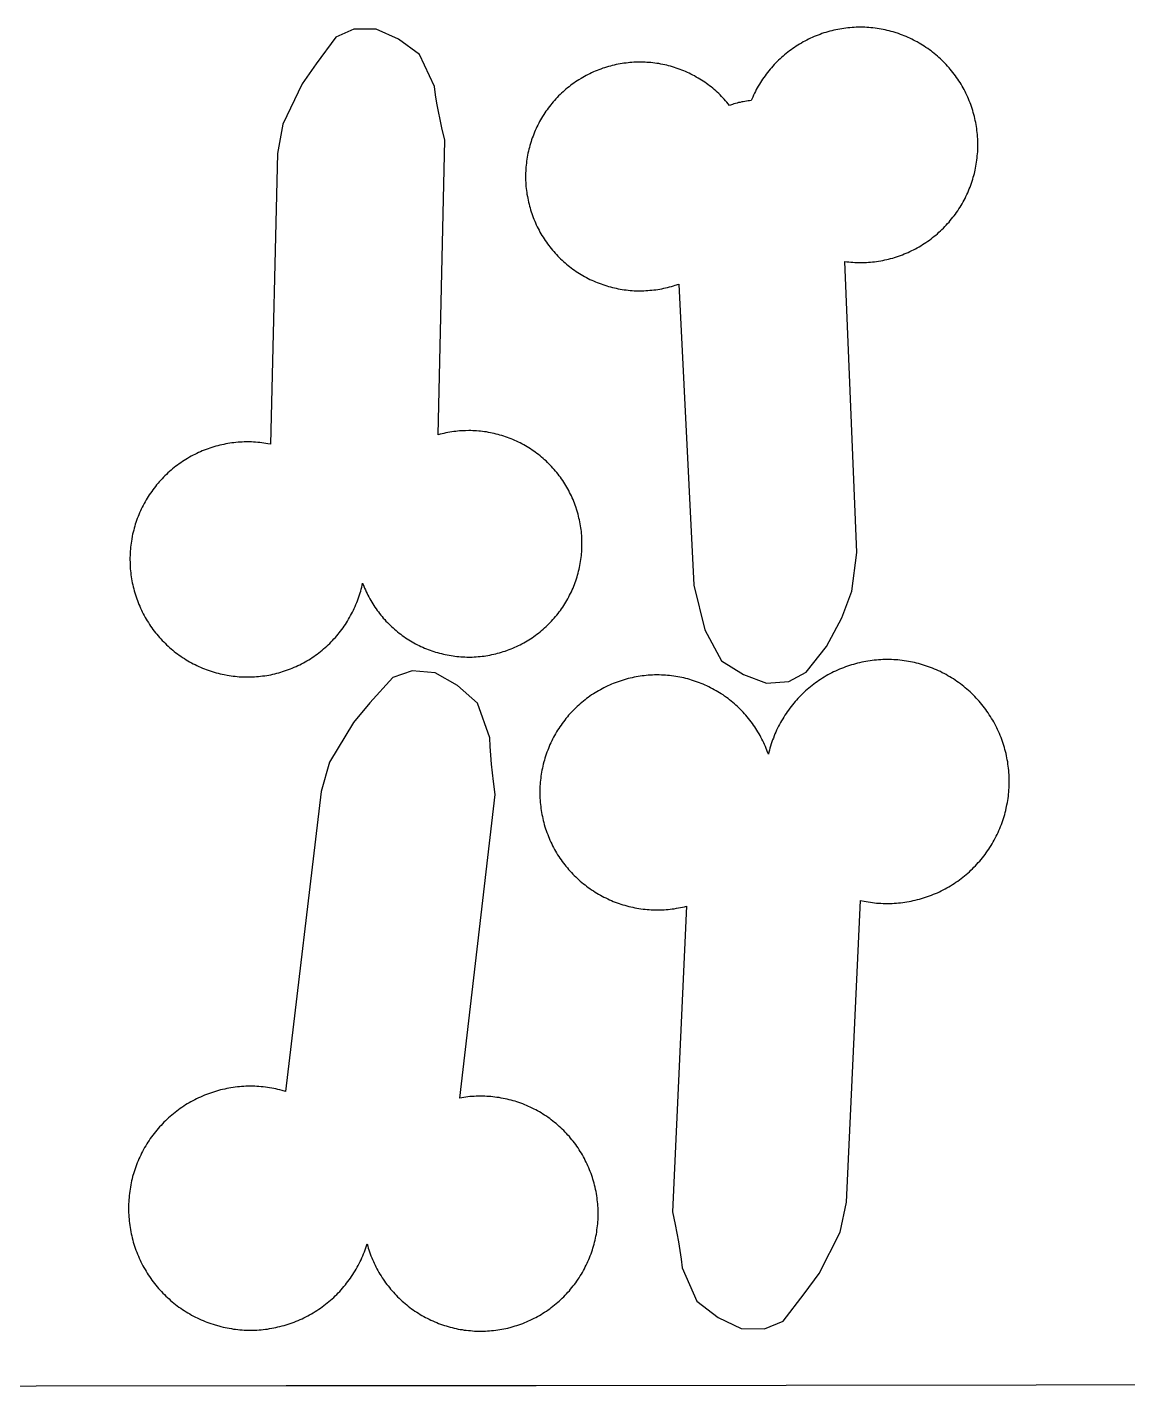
# Model space of a CAD drawing. Extents: x -246 to 246, y -104 to 199.
# Drawn here: x 42.08 to 54.1, y 108.34 to 123.23 of the extents above; entities that cross this region are included whole.
import ezdxf

# ---------------------------------------------------------------- set-up
doc = ezdxf.new("R2010")
doc.units = 0
doc.layers.add('Add_Red', color=1, linetype='Continuous')
doc.layers.add('Outline_Red', color=1, linetype='Continuous')

msp = doc.modelspace()

# ---------------------------------------------------------------- linework, layer by layer
at = {"layer": 'Add_Red'}
for points in [[(44.515, 116.128), (44.538, 116.129), (44.56, 116.13), (44.582, 116.132), (44.605, 116.134), (44.627, 116.136), (44.649, 116.139), (44.672, 116.142), (44.694, 116.145), (44.716, 116.149), (44.738, 116.153), (44.76, 116.158), (44.782, 116.163), (44.803, 116.168), (44.825, 116.174), (44.847, 116.18), (44.868, 116.187), (44.889, 116.194), (44.911, 116.201), (44.932, 116.208), (44.953, 116.216), (44.973, 116.225), (44.994, 116.234), (45.014, 116.243), (45.035, 116.252), (45.055, 116.262), (45.075, 116.272), (45.095, 116.283), (45.114, 116.293), (45.134, 116.305), (45.153, 116.316), (45.172, 116.328), (45.191, 116.34), (45.209, 116.353), (45.228, 116.365), (45.246, 116.379), (45.264, 116.392), (45.282, 116.406), (45.299, 116.42), (45.316, 116.434), (45.333, 116.449), (45.35, 116.464), (45.366, 116.479), (45.382, 116.495), (45.398, 116.511), (45.414, 116.527), (45.429, 116.543), (45.444, 116.56), (45.459, 116.577), (45.473, 116.594), (45.487, 116.611), (45.501, 116.629), (45.515, 116.647), (45.528, 116.665), (45.541, 116.683), (45.553, 116.702), (45.566, 116.72), (45.578, 116.739), (45.589, 116.759), (45.6, 116.778), (45.611, 116.798), (45.622, 116.817), (45.632, 116.837), (45.642, 116.858), (45.651, 116.878), (45.661, 116.898), (45.669, 116.919), (45.678, 116.94), (45.686, 116.961), (45.694, 116.982), (45.701, 117.003), (45.708, 117.024), (45.714, 117.046), (45.721, 117.067), (45.726, 117.089), (45.732, 117.11), (45.737, 117.132), (45.742, 117.154), (45.755, 117.119), (45.763, 117.1), (45.772, 117.08), (45.781, 117.06), (45.79, 117.041), (45.8, 117.021), (45.81, 117.002), (45.82, 116.983), (45.831, 116.964), (45.842, 116.946), (45.853, 116.927), (45.865, 116.909), (45.877, 116.891), (45.889, 116.873), (45.901, 116.856), (45.914, 116.838), (45.927, 116.821), (45.941, 116.804), (45.954, 116.788), (45.968, 116.771), (45.983, 116.755), (45.997, 116.739), (46.012, 116.724), (46.027, 116.708), (46.043, 116.693), (46.058, 116.678), (46.074, 116.664), (46.091, 116.649), (46.107, 116.635), (46.124, 116.621), (46.14, 116.608), (46.158, 116.595), (46.175, 116.582), (46.193, 116.57), (46.21, 116.557), (46.228, 116.545), (46.247, 116.534), (46.265, 116.523), (46.284, 116.512), (46.302, 116.501), (46.321, 116.491), (46.34, 116.481), (46.36, 116.471), (46.379, 116.462), (46.399, 116.453), (46.419, 116.444), (46.439, 116.436), (46.459, 116.428), (46.479, 116.42), (46.499, 116.413), (46.52, 116.406), (46.54, 116.4), (46.561, 116.394), (46.582, 116.388), (46.603, 116.383), (46.624, 116.378), (46.645, 116.373), (46.666, 116.369), (46.687, 116.365), (46.709, 116.361), (46.73, 116.358), (46.751, 116.355), (46.773, 116.353), (46.794, 116.351), (46.816, 116.349), (46.837, 116.348), (46.859, 116.347), (46.881, 116.346), (46.902, 116.346), (46.94, 116.346), (46.961, 116.347), (46.983, 116.348), (47.004, 116.35), (47.026, 116.352), (47.047, 116.354), (47.069, 116.357), (47.09, 116.36), (47.111, 116.364), (47.133, 116.367), (47.154, 116.372), (47.175, 116.376), (47.196, 116.381), (47.217, 116.387), (47.238, 116.392), (47.258, 116.398), (47.279, 116.405), (47.299, 116.411), (47.325, 116.42), (47.345, 116.428), (47.366, 116.436), (47.385, 116.444), (47.405, 116.453), (47.425, 116.462), (47.444, 116.471), (47.464, 116.481), (47.483, 116.491), (47.502, 116.501), (47.521, 116.512), (47.539, 116.523), (47.558, 116.534), (47.576, 116.545), (47.594, 116.557), (47.612, 116.57), (47.629, 116.582), (47.647, 116.595), (47.664, 116.608), (47.681, 116.621), (47.697, 116.635), (47.714, 116.649), (47.73, 116.664), (47.746, 116.678), (47.761, 116.693), (47.777, 116.708), (47.792, 116.724), (47.807, 116.739), (47.821, 116.755), (47.836, 116.771), (47.85, 116.788), (47.863, 116.804), (47.877, 116.821), (47.89, 116.838), (47.903, 116.856), (47.915, 116.873), (47.928, 116.891), (47.94, 116.909), (47.951, 116.927), (47.962, 116.946), (47.973, 116.964), (47.984, 116.983), (47.994, 117.002), (48.004, 117.021), (48.014, 117.041), (48.023, 117.06), (48.032, 117.08), (48.041, 117.1), (48.049, 117.119), (48.057, 117.14), (48.065, 117.16), (48.072, 117.18), (48.079, 117.201), (48.085, 117.221), (48.091, 117.242), (48.097, 117.263), (48.102, 117.284), (48.107, 117.305), (48.112, 117.326), (48.116, 117.347), (48.12, 117.368), (48.124, 117.389), (48.127, 117.411), (48.13, 117.432), (48.132, 117.454), (48.134, 117.475), (48.136, 117.497), (48.137, 117.518), (48.138, 117.54), (48.139, 117.561), (48.139, 117.583), (48.139, 117.609), (48.138, 117.63), (48.137, 117.652), (48.136, 117.673), (48.134, 117.695), (48.132, 117.716), (48.129, 117.738), (48.127, 117.759), (48.123, 117.781), (48.12, 117.802), (48.116, 117.823), (48.111, 117.844), (48.106, 117.865), (48.101, 117.886), (48.096, 117.907), (48.09, 117.928), (48.084, 117.949), (48.072, 117.986), (48.065, 118.006), (48.057, 118.026), (48.049, 118.046), (48.041, 118.066), (48.032, 118.086), (48.023, 118.106), (48.014, 118.125), (48.004, 118.144), (47.994, 118.164), (47.984, 118.183), (47.973, 118.201), (47.962, 118.22), (47.951, 118.238), (47.94, 118.257), (47.928, 118.275), (47.915, 118.292), (47.903, 118.31), (47.89, 118.327), (47.877, 118.344), (47.863, 118.361), (47.85, 118.378), (47.836, 118.394), (47.821, 118.411), (47.807, 118.427), (47.792, 118.442), (47.777, 118.458), (47.761, 118.473), (47.746, 118.488), (47.73, 118.502), (47.714, 118.516), (47.697, 118.53), (47.681, 118.544), (47.664, 118.558), (47.647, 118.571), (47.629, 118.584), (47.612, 118.596), (47.594, 118.608), (47.576, 118.62), (47.558, 118.632), (47.539, 118.643), (47.521, 118.654), (47.502, 118.665), (47.483, 118.675), (47.464, 118.685), (47.444, 118.695), (47.425, 118.704), (47.405, 118.713), (47.385, 118.722), (47.366, 118.73), (47.345, 118.738), (47.325, 118.745), (47.305, 118.752), (47.284, 118.759), (47.264, 118.766), (47.243, 118.772), (47.222, 118.778), (47.201, 118.783), (47.18, 118.788), (47.159, 118.793), (47.138, 118.797), (47.117, 118.801), (47.096, 118.805), (47.074, 118.808), (47.053, 118.811), (47.031, 118.813), (47.01, 118.815), (46.988, 118.817), (46.967, 118.818), (46.945, 118.819), (46.924, 118.82), (46.902, 118.82), (46.866, 118.819), (46.845, 118.819), (46.823, 118.817), (46.802, 118.816), (46.78, 118.814), (46.759, 118.812), (46.737, 118.809), (46.716, 118.806), (46.695, 118.802), (46.673, 118.799), (46.652, 118.794), (46.631, 118.79), (46.61, 118.785), (46.589, 118.78), (46.568, 118.774), (46.641, 121.993), (46.608, 122.127), (46.589, 122.218), (46.571, 122.308), (46.554, 122.399), (46.539, 122.49), (46.526, 122.581), (46.364, 122.931), (46.135, 123.096), (45.889, 123.208), (45.645, 123.205), (45.45, 123.118), (45.236, 122.828), (45.082, 122.608), (44.87, 122.167), (44.812, 121.849), (44.735, 118.671), (44.707, 118.677), (44.684, 118.68), (44.662, 118.684), (44.64, 118.687), (44.618, 118.689), (44.595, 118.691), (44.573, 118.693), (44.551, 118.695), (44.528, 118.696), (44.506, 118.696), (44.484, 118.696), (44.448, 118.696), (44.425, 118.695), (44.403, 118.694), (44.381, 118.692), (44.358, 118.69), (44.336, 118.688), (44.314, 118.685), (44.292, 118.682), (44.269, 118.678), (44.247, 118.674), (44.225, 118.67), (44.203, 118.665), (44.182, 118.66), (44.16, 118.655), (44.138, 118.649), (44.117, 118.643), (44.095, 118.636), (44.074, 118.629), (44.053, 118.622), (44.032, 118.614), (44.011, 118.606), (43.99, 118.598), (43.969, 118.589), (43.949, 118.58), (43.929, 118.57), (43.909, 118.56), (43.889, 118.55), (43.869, 118.54), (43.849, 118.529), (43.83, 118.517), (43.811, 118.506), (43.792, 118.494), (43.773, 118.482), (43.754, 118.469), (43.736, 118.456), (43.718, 118.443), (43.7, 118.43), (43.682, 118.416), (43.665, 118.402), (43.648, 118.387), (43.631, 118.372), (43.614, 118.357), (43.598, 118.342), (43.582, 118.326), (43.566, 118.311), (43.55, 118.294), (43.535, 118.278), (43.52, 118.261), (43.506, 118.244), (43.491, 118.227), (43.477, 118.21), (43.463, 118.192), (43.45, 118.174), (43.437, 118.156), (43.424, 118.138), (43.411, 118.119), (43.399, 118.1), (43.387, 118.081), (43.376, 118.062), (43.365, 118.043), (43.354, 118.023), (43.343, 118.003), (43.333, 117.983), (43.323, 117.963), (43.314, 117.943), (43.305, 117.922), (43.296, 117.901), (43.288, 117.881), (43.28, 117.86), (43.272, 117.839), (43.265, 117.817), (43.258, 117.796), (43.252, 117.775), (43.245, 117.753), (43.24, 117.731), (43.234, 117.71), (43.229, 117.688), (43.225, 117.666), (43.219, 117.635), (43.215, 117.613), (43.212, 117.591), (43.209, 117.569), (43.206, 117.546), (43.204, 117.524), (43.202, 117.502), (43.201, 117.479), (43.2, 117.457), (43.199, 117.434), (43.199, 117.412), (43.2, 117.378), (43.201, 117.356), (43.202, 117.333), (43.203, 117.311), (43.205, 117.289), (43.208, 117.266), (43.21, 117.244), (43.213, 117.222), (43.217, 117.2), (43.221, 117.178), (43.225, 117.156), (43.23, 117.134), (43.235, 117.112), (43.24, 117.09), (43.246, 117.069), (43.252, 117.047), (43.259, 117.026), (43.266, 117.004), (43.273, 116.983), (43.281, 116.962), (43.289, 116.941), (43.297, 116.92), (43.306, 116.9), (43.315, 116.879), (43.324, 116.859), (43.334, 116.839), (43.344, 116.819), (43.355, 116.799), (43.366, 116.779), (43.377, 116.76), (43.389, 116.741), (43.401, 116.722), (43.413, 116.703), (43.425, 116.684), (43.438, 116.666), (43.451, 116.648), (43.465, 116.63), (43.479, 116.612), (43.493, 116.595), (43.507, 116.578), (43.522, 116.561), (43.537, 116.544), (43.552, 116.528), (43.568, 116.512), (43.584, 116.496), (43.6, 116.48), (43.616, 116.465), (43.633, 116.45), (43.65, 116.435), (43.667, 116.421), (43.684, 116.407), (43.702, 116.393), (43.72, 116.38), (43.738, 116.366), (43.756, 116.354), (43.775, 116.341), (43.794, 116.329), (43.813, 116.317), (43.832, 116.305), (43.851, 116.294), (43.871, 116.283), (43.891, 116.273), (43.911, 116.263), (43.931, 116.253), (43.951, 116.243), (43.972, 116.234), (43.992, 116.225), (44.013, 116.217), (44.034, 116.209), (44.055, 116.201), (44.076, 116.194), (44.098, 116.187), (44.119, 116.181), (44.141, 116.174), (44.162, 116.169), (44.184, 116.163), (44.206, 116.158), (44.228, 116.154), (44.261, 116.147), (44.283, 116.144), (44.305, 116.14), (44.327, 116.137), (44.349, 116.135), (44.372, 116.133), (44.394, 116.131), (44.416, 116.13), (44.439, 116.129), (44.461, 116.128), (44.484, 116.128), (44.515, 116.128)], [(50.401, 116.079), (50.59, 116.179), (50.81, 116.46), (50.977, 116.776), (51.086, 117.064), (51.144, 117.488), (51.011, 120.668), (51.033, 120.665), (51.055, 120.663), (51.078, 120.661), (51.1, 120.659), (51.122, 120.658), (51.145, 120.657), (51.179, 120.657), (51.202, 120.657), (51.224, 120.657), (51.247, 120.658), (51.269, 120.66), (51.291, 120.661), (51.314, 120.664), (51.336, 120.666), (51.358, 120.669), (51.38, 120.672), (51.403, 120.676), (51.425, 120.68), (51.447, 120.685), (51.469, 120.689), (51.49, 120.695), (51.512, 120.7), (51.534, 120.706), (51.555, 120.713), (51.577, 120.719), (51.598, 120.727), (51.619, 120.734), (51.64, 120.742), (51.661, 120.75), (51.682, 120.759), (51.702, 120.768), (51.723, 120.777), (51.743, 120.787), (51.763, 120.797), (51.783, 120.807), (51.803, 120.818), (51.822, 120.829), (51.841, 120.84), (51.861, 120.852), (51.88, 120.864), (51.898, 120.876), (51.917, 120.889), (51.935, 120.902), (51.953, 120.915), (51.971, 120.929), (51.988, 120.943), (52.006, 120.957), (52.023, 120.972), (52.04, 120.987), (52.056, 121.002), (52.072, 121.017), (52.088, 121.033), (52.104, 121.049), (52.12, 121.065), (52.135, 121.082), (52.15, 121.099), (52.164, 121.116), (52.178, 121.133), (52.192, 121.151), (52.206, 121.168), (52.219, 121.186), (52.232, 121.205), (52.245, 121.223), (52.258, 121.242), (52.27, 121.261), (52.281, 121.28), (52.293, 121.299), (52.304, 121.319), (52.314, 121.339), (52.325, 121.358), (52.335, 121.379), (52.344, 121.399), (52.354, 121.419), (52.363, 121.44), (52.371, 121.461), (52.38, 121.481), (52.387, 121.502), (52.395, 121.524), (52.402, 121.545), (52.409, 121.566), (52.415, 121.588), (52.421, 121.609), (52.427, 121.631), (52.435, 121.666), (52.44, 121.688), (52.444, 121.71), (52.448, 121.732), (52.451, 121.754), (52.454, 121.777), (52.457, 121.799), (52.459, 121.821), (52.461, 121.844), (52.463, 121.866), (52.464, 121.888), (52.465, 121.911), (52.465, 121.942), (52.465, 121.965), (52.464, 121.987), (52.463, 122.009), (52.462, 122.032), (52.46, 122.054), (52.458, 122.076), (52.455, 122.099), (52.452, 122.121), (52.449, 122.143), (52.445, 122.165), (52.441, 122.187), (52.437, 122.209), (52.432, 122.231), (52.427, 122.253), (52.421, 122.275), (52.415, 122.296), (52.409, 122.318), (52.402, 122.339), (52.395, 122.361), (52.387, 122.382), (52.38, 122.403), (52.371, 122.424), (52.363, 122.444), (52.354, 122.465), (52.344, 122.485), (52.335, 122.506), (52.325, 122.526), (52.314, 122.546), (52.304, 122.565), (52.293, 122.585), (52.281, 122.604), (52.27, 122.623), (52.258, 122.642), (52.245, 122.661), (52.232, 122.679), (52.219, 122.698), (52.206, 122.716), (52.192, 122.734), (52.178, 122.751), (52.164, 122.768), (52.15, 122.786), (52.135, 122.802), (52.12, 122.819), (52.104, 122.835), (52.088, 122.851), (52.072, 122.867), (52.056, 122.882), (52.04, 122.897), (52.023, 122.912), (52.006, 122.927), (51.988, 122.941), (51.971, 122.955), (51.953, 122.969), (51.935, 122.982), (51.917, 122.995), (51.898, 123.008), (51.88, 123.02), (51.861, 123.032), (51.841, 123.044), (51.822, 123.055), (51.803, 123.067), (51.783, 123.077), (51.763, 123.088), (51.743, 123.098), (51.723, 123.107), (51.702, 123.117), (51.682, 123.126), (51.661, 123.134), (51.64, 123.142), (51.619, 123.15), (51.598, 123.158), (51.561, 123.17), (51.539, 123.176), (51.518, 123.182), (51.496, 123.188), (51.474, 123.193), (51.452, 123.198), (51.43, 123.203), (51.408, 123.207), (51.386, 123.211), (51.364, 123.214), (51.342, 123.217), (51.319, 123.22), (51.297, 123.222), (51.275, 123.224), (51.252, 123.226), (51.23, 123.227), (51.208, 123.227), (51.179, 123.228), (51.157, 123.228), (51.134, 123.227), (51.112, 123.226), (51.09, 123.225), (51.067, 123.223), (51.045, 123.221), (51.023, 123.218), (51, 123.215), (50.978, 123.212), (50.956, 123.208), (50.934, 123.204), (50.912, 123.2), (50.89, 123.195), (50.868, 123.19), (50.847, 123.184), (50.825, 123.178), (50.803, 123.172), (50.782, 123.165), (50.761, 123.158), (50.74, 123.15), (50.719, 123.142), (50.698, 123.134), (50.677, 123.126), (50.656, 123.117), (50.636, 123.107), (50.616, 123.098), (50.596, 123.088), (50.576, 123.077), (50.556, 123.067), (50.536, 123.055), (50.517, 123.044), (50.498, 123.032), (50.479, 123.02), (50.46, 123.008), (50.442, 122.995), (50.424, 122.982), (50.406, 122.969), (50.388, 122.955), (50.37, 122.941), (50.353, 122.927), (50.336, 122.912), (50.319, 122.897), (50.303, 122.882), (50.286, 122.867), (50.27, 122.851), (50.254, 122.835), (50.239, 122.819), (50.224, 122.802), (50.209, 122.786), (50.194, 122.768), (50.18, 122.751), (50.166, 122.734), (50.153, 122.716), (50.139, 122.698), (50.126, 122.679), (50.113, 122.661), (50.101, 122.642), (50.089, 122.623), (50.077, 122.604), (50.066, 122.585), (50.055, 122.565), (50.044, 122.546), (50.034, 122.526), (50.024, 122.506), (50.014, 122.485), (50.005, 122.465), (49.988, 122.426), (49.971, 122.424), (49.954, 122.422), (49.936, 122.42), (49.919, 122.417), (49.902, 122.414), (49.885, 122.411), (49.867, 122.407), (49.85, 122.404), (49.833, 122.399), (49.817, 122.395), (49.8, 122.39), (49.783, 122.385), (49.751, 122.374), (49.737, 122.391), (49.723, 122.408), (49.709, 122.425), (49.694, 122.441), (49.679, 122.457), (49.664, 122.472), (49.649, 122.488), (49.633, 122.503), (49.617, 122.518), (49.601, 122.533), (49.584, 122.547), (49.568, 122.561), (49.551, 122.575), (49.533, 122.588), (49.516, 122.601), (49.498, 122.614), (49.481, 122.627), (49.463, 122.639), (49.444, 122.651), (49.426, 122.662), (49.407, 122.673), (49.388, 122.684), (49.369, 122.695), (49.35, 122.705), (49.33, 122.715), (49.311, 122.725), (49.291, 122.734), (49.271, 122.743), (49.251, 122.751), (49.231, 122.76), (49.211, 122.767), (49.19, 122.775), (49.169, 122.782), (49.149, 122.789), (49.128, 122.795), (49.107, 122.801), (49.086, 122.807), (49.065, 122.812), (49.043, 122.817), (49.022, 122.822), (49.001, 122.826), (48.979, 122.83), (48.958, 122.833), (48.936, 122.836), (48.914, 122.839), (48.893, 122.841), (48.871, 122.843), (48.849, 122.844), (48.828, 122.846), (48.806, 122.846), (48.772, 122.847), (48.75, 122.847), (48.729, 122.846), (48.707, 122.845), (48.685, 122.844), (48.663, 122.842), (48.642, 122.84), (48.62, 122.837), (48.598, 122.835), (48.577, 122.831), (48.555, 122.828), (48.534, 122.824), (48.512, 122.819), (48.491, 122.815), (48.47, 122.81), (48.449, 122.804), (48.428, 122.798), (48.407, 122.792), (48.386, 122.786), (48.365, 122.779), (48.345, 122.771), (48.324, 122.764), (48.304, 122.756), (48.284, 122.747), (48.264, 122.739), (48.244, 122.73), (48.224, 122.72), (48.205, 122.711), (48.186, 122.701), (48.166, 122.69), (48.147, 122.679), (48.129, 122.668), (48.105, 122.654), (48.087, 122.642), (48.069, 122.63), (48.051, 122.617), (48.033, 122.605), (48.015, 122.592), (47.998, 122.578), (47.981, 122.565), (47.964, 122.551), (47.948, 122.536), (47.932, 122.522), (47.916, 122.507), (47.9, 122.492), (47.884, 122.477), (47.869, 122.461), (47.854, 122.445), (47.84, 122.429), (47.825, 122.413), (47.811, 122.396), (47.797, 122.379), (47.784, 122.362), (47.771, 122.344), (47.758, 122.327), (47.745, 122.309), (47.733, 122.291), (47.721, 122.273), (47.709, 122.254), (47.698, 122.236), (47.687, 122.217), (47.676, 122.198), (47.666, 122.179), (47.656, 122.159), (47.647, 122.14), (47.637, 122.12), (47.628, 122.1), (47.62, 122.08), (47.611, 122.06), (47.604, 122.039), (47.596, 122.019), (47.589, 121.998), (47.582, 121.978), (47.576, 121.957), (47.569, 121.936), (47.564, 121.915), (47.558, 121.894), (47.553, 121.873), (47.549, 121.851), (47.545, 121.83), (47.541, 121.808), (47.537, 121.787), (47.534, 121.765), (47.531, 121.744), (47.529, 121.722), (47.527, 121.7), (47.525, 121.678), (47.524, 121.657), (47.523, 121.635), (47.523, 121.597), (47.523, 121.575), (47.523, 121.554), (47.524, 121.532), (47.526, 121.51), (47.527, 121.488), (47.53, 121.467), (47.532, 121.445), (47.535, 121.423), (47.538, 121.402), (47.542, 121.38), (47.546, 121.359), (47.55, 121.338), (47.555, 121.316), (47.56, 121.295), (47.565, 121.274), (47.571, 121.253), (47.577, 121.232), (47.584, 121.211), (47.591, 121.191), (47.598, 121.17), (47.606, 121.15), (47.614, 121.129), (47.622, 121.109), (47.631, 121.089), (47.64, 121.069), (47.65, 121.048), (47.66, 121.028), (47.67, 121.009), (47.68, 120.99), (47.691, 120.971), (47.702, 120.952), (47.714, 120.934), (47.725, 120.915), (47.737, 120.897), (47.75, 120.879), (47.762, 120.861), (47.775, 120.844), (47.789, 120.827), (47.802, 120.81), (47.816, 120.793), (47.83, 120.776), (47.845, 120.76), (47.86, 120.744), (47.875, 120.728), (47.89, 120.712), (47.906, 120.697), (47.921, 120.682), (47.937, 120.668), (47.954, 120.653), (47.97, 120.639), (47.987, 120.625), (48.004, 120.612), (48.022, 120.598), (48.039, 120.585), (48.057, 120.573), (48.075, 120.56), (48.093, 120.548), (48.112, 120.537), (48.13, 120.525), (48.149, 120.514), (48.168, 120.504), (48.187, 120.493), (48.207, 120.483), (48.226, 120.473), (48.246, 120.464), (48.266, 120.455), (48.286, 120.446), (48.306, 120.438), (48.326, 120.43), (48.347, 120.423), (48.367, 120.415), (48.388, 120.408), (48.409, 120.402), (48.43, 120.396), (48.451, 120.39), (48.472, 120.384), (48.493, 120.379), (48.514, 120.375), (48.536, 120.37), (48.557, 120.366), (48.579, 120.363), (48.6, 120.36), (48.622, 120.357), (48.643, 120.354), (48.665, 120.352), (48.687, 120.351), (48.709, 120.349), (48.73, 120.349), (48.772, 120.348), (48.794, 120.348), (48.816, 120.349), (48.838, 120.35), (48.859, 120.351), (48.881, 120.353), (48.903, 120.355), (48.924, 120.357), (48.946, 120.36), (48.968, 120.363), (48.989, 120.367), (49.011, 120.371), (49.032, 120.375), (49.053, 120.38), (49.074, 120.385), (49.096, 120.39), (49.117, 120.396), (49.138, 120.402), (49.158, 120.409), (49.197, 120.422), (49.361, 117.132), (49.48, 116.644), (49.665, 116.306), (49.904, 116.156), (50.157, 116.06), (50.401, 116.079)], [(50.336, 109.09), (50.566, 109.386), (50.73, 109.61), (50.961, 110.062), (51.029, 110.39), (51.184, 113.686), (51.221, 113.678), (51.244, 113.674), (51.267, 113.67), (51.29, 113.666), (51.313, 113.663), (51.336, 113.661), (51.359, 113.658), (51.382, 113.657), (51.405, 113.655), (51.429, 113.654), (51.452, 113.654), (51.475, 113.653), (51.505, 113.654), (51.528, 113.654), (51.551, 113.656), (51.575, 113.657), (51.598, 113.659), (51.621, 113.661), (51.644, 113.664), (51.667, 113.667), (51.69, 113.671), (51.713, 113.675), (51.736, 113.679), (51.759, 113.684), (51.781, 113.689), (51.804, 113.695), (51.826, 113.7), (51.849, 113.707), (51.871, 113.714), (51.893, 113.721), (51.915, 113.728), (51.937, 113.736), (51.959, 113.744), (51.98, 113.753), (52.002, 113.762), (52.023, 113.771), (52.044, 113.781), (52.065, 113.791), (52.086, 113.802), (52.106, 113.812), (52.127, 113.824), (52.147, 113.835), (52.167, 113.847), (52.187, 113.859), (52.206, 113.872), (52.226, 113.885), (52.245, 113.898), (52.264, 113.912), (52.282, 113.926), (52.301, 113.94), (52.319, 113.954), (52.337, 113.969), (52.354, 113.985), (52.372, 114), (52.389, 114.016), (52.406, 114.032), (52.422, 114.048), (52.438, 114.065), (52.454, 114.082), (52.47, 114.099), (52.485, 114.117), (52.5, 114.134), (52.515, 114.152), (52.529, 114.171), (52.543, 114.189), (52.557, 114.208), (52.57, 114.227), (52.584, 114.246), (52.596, 114.266), (52.609, 114.285), (52.621, 114.305), (52.632, 114.325), (52.644, 114.346), (52.655, 114.366), (52.665, 114.387), (52.676, 114.408), (52.686, 114.429), (52.695, 114.45), (52.704, 114.471), (52.713, 114.493), (52.722, 114.515), (52.73, 114.536), (52.737, 114.558), (52.745, 114.58), (52.751, 114.603), (52.758, 114.625), (52.764, 114.647), (52.77, 114.67), (52.775, 114.693), (52.783, 114.732), (52.788, 114.755), (52.791, 114.778), (52.795, 114.801), (52.798, 114.824), (52.8, 114.847), (52.803, 114.87), (52.805, 114.893), (52.806, 114.916), (52.807, 114.94), (52.808, 114.963), (52.808, 114.986), (52.807, 115.014), (52.807, 115.037), (52.806, 115.06), (52.804, 115.083), (52.802, 115.107), (52.8, 115.13), (52.797, 115.153), (52.794, 115.176), (52.791, 115.199), (52.787, 115.222), (52.782, 115.245), (52.778, 115.267), (52.773, 115.29), (52.767, 115.313), (52.761, 115.335), (52.755, 115.358), (52.748, 115.38), (52.741, 115.402), (52.734, 115.424), (52.726, 115.446), (52.718, 115.468), (52.709, 115.489), (52.7, 115.511), (52.691, 115.532), (52.681, 115.553), (52.671, 115.574), (52.66, 115.595), (52.65, 115.616), (52.639, 115.636), (52.627, 115.656), (52.615, 115.676), (52.603, 115.696), (52.59, 115.716), (52.577, 115.735), (52.564, 115.754), (52.551, 115.773), (52.537, 115.792), (52.523, 115.81), (52.508, 115.828), (52.493, 115.846), (52.478, 115.864), (52.462, 115.881), (52.447, 115.898), (52.431, 115.915), (52.414, 115.931), (52.398, 115.948), (52.381, 115.964), (52.364, 115.979), (52.346, 115.995), (52.328, 116.01), (52.31, 116.024), (52.292, 116.039), (52.274, 116.053), (52.255, 116.067), (52.236, 116.08), (52.217, 116.093), (52.197, 116.106), (52.178, 116.118), (52.158, 116.131), (52.138, 116.142), (52.117, 116.154), (52.097, 116.165), (52.076, 116.175), (52.055, 116.186), (52.034, 116.196), (52.013, 116.205), (51.992, 116.214), (51.97, 116.223), (51.949, 116.232), (51.927, 116.24), (51.905, 116.247), (51.883, 116.255), (51.86, 116.262), (51.838, 116.268), (51.816, 116.274), (51.793, 116.28), (51.771, 116.285), (51.729, 116.294), (51.707, 116.298), (51.684, 116.302), (51.661, 116.306), (51.638, 116.309), (51.614, 116.311), (51.591, 116.314), (51.568, 116.315), (51.545, 116.317), (51.522, 116.318), (51.498, 116.318), (51.475, 116.319), (51.45, 116.318), (51.426, 116.318), (51.403, 116.317), (51.38, 116.315), (51.357, 116.313), (51.333, 116.311), (51.31, 116.308), (51.287, 116.305), (51.264, 116.302), (51.241, 116.298), (51.219, 116.294), (51.196, 116.289), (51.173, 116.284), (51.15, 116.278), (51.128, 116.273), (51.106, 116.266), (51.083, 116.26), (51.061, 116.253), (51.039, 116.245), (51.017, 116.237), (50.995, 116.229), (50.974, 116.221), (50.952, 116.212), (50.931, 116.202), (50.91, 116.193), (50.889, 116.183), (50.868, 116.172), (50.847, 116.162), (50.827, 116.15), (50.807, 116.139), (50.787, 116.127), (50.767, 116.115), (50.747, 116.102), (50.728, 116.09), (50.709, 116.076), (50.69, 116.063), (50.671, 116.049), (50.653, 116.035), (50.635, 116.02), (50.617, 116.005), (50.599, 115.99), (50.582, 115.975), (50.565, 115.959), (50.548, 115.943), (50.531, 115.927), (50.515, 115.91), (50.499, 115.893), (50.483, 115.876), (50.468, 115.859), (50.453, 115.841), (50.438, 115.823), (50.424, 115.805), (50.409, 115.786), (50.396, 115.767), (50.382, 115.748), (50.369, 115.729), (50.356, 115.71), (50.344, 115.69), (50.332, 115.67), (50.32, 115.65), (50.308, 115.63), (50.297, 115.61), (50.287, 115.589), (50.276, 115.568), (50.266, 115.547), (50.257, 115.526), (50.247, 115.505), (50.239, 115.483), (50.23, 115.461), (50.222, 115.44), (50.214, 115.418), (50.207, 115.396), (50.2, 115.373), (50.193, 115.351), (50.187, 115.329), (50.181, 115.306), (50.176, 115.284), (50.168, 115.306), (50.16, 115.327), (50.152, 115.347), (50.144, 115.368), (50.135, 115.389), (50.125, 115.409), (50.116, 115.429), (50.106, 115.449), (50.095, 115.469), (50.085, 115.489), (50.074, 115.508), (50.062, 115.528), (50.051, 115.547), (50.039, 115.566), (50.026, 115.584), (50.014, 115.603), (50.001, 115.621), (49.987, 115.639), (49.974, 115.657), (49.96, 115.674), (49.945, 115.692), (49.931, 115.709), (49.916, 115.725), (49.901, 115.742), (49.885, 115.758), (49.87, 115.774), (49.854, 115.79), (49.837, 115.805), (49.821, 115.82), (49.804, 115.835), (49.787, 115.85), (49.77, 115.864), (49.752, 115.878), (49.735, 115.892), (49.717, 115.905), (49.698, 115.918), (49.68, 115.931), (49.661, 115.943), (49.642, 115.955), (49.623, 115.967), (49.604, 115.978), (49.584, 115.989), (49.565, 116), (49.545, 116.01), (49.525, 116.02), (49.505, 116.03), (49.484, 116.039), (49.464, 116.048), (49.443, 116.057), (49.422, 116.065), (49.401, 116.073), (49.38, 116.08), (49.359, 116.087), (49.337, 116.094), (49.316, 116.1), (49.294, 116.106), (49.273, 116.112), (49.251, 116.117), (49.229, 116.122), (49.207, 116.127), (49.185, 116.131), (49.163, 116.134), (49.141, 116.138), (49.118, 116.141), (49.096, 116.143), (49.074, 116.145), (49.052, 116.147), (49.029, 116.148), (49.007, 116.149), (48.984, 116.15), (48.962, 116.15), (48.93, 116.15), (48.908, 116.149), (48.886, 116.148), (48.863, 116.146), (48.841, 116.144), (48.819, 116.142), (48.796, 116.139), (48.774, 116.136), (48.752, 116.133), (48.73, 116.129), (48.708, 116.125), (48.686, 116.12), (48.664, 116.115), (48.642, 116.11), (48.621, 116.104), (48.599, 116.098), (48.578, 116.091), (48.544, 116.08), (48.523, 116.073), (48.502, 116.065), (48.481, 116.057), (48.46, 116.048), (48.44, 116.039), (48.42, 116.03), (48.399, 116.02), (48.379, 116.01), (48.359, 116), (48.34, 115.989), (48.32, 115.978), (48.301, 115.967), (48.282, 115.955), (48.263, 115.943), (48.244, 115.931), (48.226, 115.918), (48.207, 115.905), (48.189, 115.892), (48.172, 115.878), (48.154, 115.864), (48.137, 115.85), (48.12, 115.835), (48.103, 115.82), (48.087, 115.805), (48.07, 115.79), (48.054, 115.774), (48.039, 115.758), (48.023, 115.742), (48.008, 115.725), (47.993, 115.709), (47.979, 115.692), (47.964, 115.674), (47.95, 115.657), (47.937, 115.639), (47.923, 115.621), (47.91, 115.603), (47.898, 115.584), (47.885, 115.566), (47.873, 115.547), (47.862, 115.528), (47.85, 115.508), (47.839, 115.489), (47.829, 115.469), (47.818, 115.449), (47.808, 115.429), (47.799, 115.409), (47.789, 115.389), (47.78, 115.368), (47.772, 115.347), (47.764, 115.327), (47.756, 115.306), (47.748, 115.284), (47.741, 115.263), (47.734, 115.242), (47.728, 115.22), (47.722, 115.199), (47.716, 115.177), (47.711, 115.155), (47.706, 115.133), (47.702, 115.111), (47.698, 115.089), (47.694, 115.067), (47.691, 115.045), (47.688, 115.023), (47.685, 115.001), (47.683, 114.978), (47.681, 114.956), (47.68, 114.934), (47.679, 114.911), (47.679, 114.889), (47.678, 114.867), (47.679, 114.824), (47.68, 114.802), (47.681, 114.78), (47.683, 114.757), (47.685, 114.735), (47.688, 114.713), (47.69, 114.691), (47.694, 114.668), (47.697, 114.646), (47.701, 114.624), (47.706, 114.602), (47.711, 114.58), (47.716, 114.559), (47.721, 114.537), (47.727, 114.515), (47.734, 114.491), (47.741, 114.47), (47.748, 114.449), (47.756, 114.428), (47.764, 114.407), (47.772, 114.386), (47.78, 114.365), (47.789, 114.344), (47.799, 114.324), (47.808, 114.304), (47.818, 114.284), (47.829, 114.264), (47.839, 114.244), (47.85, 114.225), (47.862, 114.205), (47.873, 114.186), (47.885, 114.167), (47.898, 114.149), (47.91, 114.13), (47.923, 114.112), (47.937, 114.094), (47.95, 114.076), (47.964, 114.059), (47.979, 114.041), (47.993, 114.024), (48.008, 114.008), (48.023, 113.991), (48.039, 113.975), (48.054, 113.959), (48.07, 113.943), (48.087, 113.928), (48.103, 113.913), (48.12, 113.898), (48.137, 113.883), (48.154, 113.869), (48.172, 113.855), (48.189, 113.841), (48.207, 113.828), (48.226, 113.815), (48.244, 113.802), (48.263, 113.79), (48.282, 113.778), (48.301, 113.766), (48.32, 113.755), (48.34, 113.744), (48.359, 113.733), (48.379, 113.723), (48.399, 113.713), (48.42, 113.703), (48.44, 113.694), (48.46, 113.685), (48.481, 113.676), (48.502, 113.668), (48.523, 113.66), (48.544, 113.653), (48.565, 113.646), (48.587, 113.639), (48.608, 113.633), (48.63, 113.627), (48.651, 113.621), (48.673, 113.616), (48.695, 113.611), (48.717, 113.607), (48.739, 113.602), (48.761, 113.599), (48.783, 113.595), (48.806, 113.592), (48.828, 113.59), (48.85, 113.588), (48.872, 113.586), (48.895, 113.585), (48.917, 113.584), (48.94, 113.583), (48.962, 113.583), (48.992, 113.583), (49.014, 113.584), (49.037, 113.585), (49.059, 113.587), (49.081, 113.588), (49.104, 113.591), (49.126, 113.593), (49.148, 113.596), (49.17, 113.6), (49.192, 113.604), (49.214, 113.608), (49.236, 113.613), (49.258, 113.618), (49.28, 113.623), (49.128, 110.285), (49.158, 110.145), (49.176, 110.051), (49.193, 109.957), (49.208, 109.862), (49.222, 109.767), (49.233, 109.672), (49.393, 109.306), (49.626, 109.129), (49.879, 109.007), (50.132, 109.005), (50.336, 109.09)], [(47.062, 108.98), (47.084, 108.981), (47.106, 108.982), (47.129, 108.983), (47.151, 108.985), (47.173, 108.988), (47.196, 108.99), (47.218, 108.993), (47.24, 108.997), (47.262, 109.001), (47.284, 109.005), (47.306, 109.009), (47.328, 109.014), (47.364, 109.023), (47.386, 109.029), (47.407, 109.036), (47.428, 109.043), (47.45, 109.05), (47.471, 109.057), (47.492, 109.065), (47.513, 109.073), (47.533, 109.082), (47.554, 109.091), (47.574, 109.1), (47.594, 109.11), (47.615, 109.12), (47.634, 109.13), (47.654, 109.141), (47.674, 109.152), (47.693, 109.163), (47.712, 109.175), (47.731, 109.187), (47.75, 109.199), (47.768, 109.212), (47.786, 109.225), (47.804, 109.238), (47.822, 109.252), (47.84, 109.266), (47.857, 109.28), (47.874, 109.295), (47.891, 109.309), (47.907, 109.325), (47.923, 109.34), (47.939, 109.356), (47.955, 109.372), (47.971, 109.388), (47.986, 109.404), (48.001, 109.421), (48.015, 109.438), (48.029, 109.456), (48.043, 109.473), (48.057, 109.491), (48.07, 109.509), (48.083, 109.527), (48.096, 109.546), (48.108, 109.564), (48.12, 109.583), (48.132, 109.602), (48.143, 109.622), (48.154, 109.641), (48.165, 109.661), (48.175, 109.681), (48.185, 109.701), (48.195, 109.721), (48.204, 109.741), (48.213, 109.762), (48.222, 109.782), (48.23, 109.803), (48.238, 109.824), (48.245, 109.845), (48.253, 109.867), (48.259, 109.888), (48.266, 109.91), (48.272, 109.931), (48.277, 109.953), (48.283, 109.975), (48.287, 109.996), (48.292, 110.018), (48.296, 110.04), (48.3, 110.063), (48.303, 110.085), (48.306, 110.107), (48.308, 110.129), (48.311, 110.151), (48.312, 110.174), (48.314, 110.196), (48.315, 110.219), (48.315, 110.241), (48.315, 110.263), (48.315, 110.304), (48.314, 110.326), (48.313, 110.348), (48.311, 110.371), (48.309, 110.393), (48.306, 110.415), (48.304, 110.438), (48.3, 110.46), (48.297, 110.482), (48.293, 110.504), (48.288, 110.526), (48.283, 110.552), (48.277, 110.574), (48.272, 110.596), (48.266, 110.617), (48.259, 110.639), (48.253, 110.66), (48.245, 110.681), (48.238, 110.702), (48.23, 110.723), (48.222, 110.744), (48.213, 110.765), (48.204, 110.785), (48.195, 110.806), (48.185, 110.826), (48.175, 110.846), (48.165, 110.866), (48.154, 110.886), (48.143, 110.905), (48.132, 110.924), (48.12, 110.944), (48.108, 110.962), (48.096, 110.981), (48.083, 111), (48.07, 111.018), (48.057, 111.036), (48.043, 111.054), (48.029, 111.071), (48.015, 111.088), (48.001, 111.105), (47.986, 111.122), (47.971, 111.139), (47.955, 111.155), (47.939, 111.171), (47.923, 111.187), (47.907, 111.202), (47.891, 111.217), (47.874, 111.232), (47.857, 111.247), (47.84, 111.261), (47.822, 111.275), (47.804, 111.289), (47.786, 111.302), (47.768, 111.315), (47.75, 111.328), (47.731, 111.34), (47.712, 111.352), (47.693, 111.364), (47.674, 111.375), (47.654, 111.386), (47.634, 111.397), (47.615, 111.407), (47.594, 111.417), (47.574, 111.427), (47.554, 111.436), (47.533, 111.445), (47.513, 111.454), (47.492, 111.462), (47.471, 111.47), (47.45, 111.477), (47.428, 111.484), (47.407, 111.491), (47.386, 111.497), (47.364, 111.503), (47.342, 111.509), (47.32, 111.514), (47.299, 111.519), (47.277, 111.523), (47.255, 111.527), (47.233, 111.531), (47.21, 111.534), (47.188, 111.537), (47.166, 111.54), (47.144, 111.542), (47.121, 111.544), (47.099, 111.545), (47.077, 111.546), (47.054, 111.547), (47.032, 111.547), (47.003, 111.547), (46.981, 111.546), (46.959, 111.545), (46.936, 111.543), (46.914, 111.542), (46.892, 111.539), (46.869, 111.537), (46.847, 111.534), (46.825, 111.53), (46.803, 111.526), (47.192, 114.845), (47.172, 114.987), (47.16, 115.082), (47.15, 115.177), (47.142, 115.273), (47.136, 115.368), (47.131, 115.464), (46.997, 115.841), (46.778, 116.033), (46.534, 116.173), (46.282, 116.194), (46.072, 116.123), (45.822, 115.844), (45.642, 115.632), (45.38, 115.198), (45.288, 114.875), (44.9, 111.599), (44.861, 111.61), (44.839, 111.616), (44.816, 111.621), (44.794, 111.626), (44.771, 111.631), (44.748, 111.635), (44.725, 111.639), (44.702, 111.643), (44.679, 111.646), (44.656, 111.648), (44.633, 111.65), (44.609, 111.652), (44.586, 111.654), (44.563, 111.655), (44.54, 111.655), (44.517, 111.656), (44.489, 111.655), (44.465, 111.655), (44.442, 111.653), (44.419, 111.652), (44.396, 111.65), (44.373, 111.648), (44.349, 111.645), (44.326, 111.642), (44.303, 111.638), (44.28, 111.634), (44.258, 111.63), (44.235, 111.625), (44.212, 111.62), (44.19, 111.615), (44.167, 111.609), (44.145, 111.603), (44.122, 111.596), (44.1, 111.589), (44.078, 111.581), (44.056, 111.574), (44.035, 111.565), (44.013, 111.557), (43.991, 111.548), (43.97, 111.538), (43.949, 111.529), (43.928, 111.519), (43.907, 111.508), (43.887, 111.497), (43.866, 111.486), (43.846, 111.475), (43.826, 111.463), (43.806, 111.451), (43.787, 111.438), (43.767, 111.425), (43.748, 111.412), (43.729, 111.398), (43.711, 111.384), (43.692, 111.37), (43.674, 111.356), (43.656, 111.341), (43.639, 111.326), (43.621, 111.31), (43.604, 111.294), (43.587, 111.278), (43.571, 111.262), (43.555, 111.245), (43.539, 111.228), (43.523, 111.211), (43.508, 111.194), (43.493, 111.176), (43.478, 111.158), (43.463, 111.14), (43.449, 111.121), (43.436, 111.102), (43.422, 111.083), (43.409, 111.064), (43.396, 111.045), (43.384, 111.025), (43.372, 111.005), (43.36, 110.985), (43.349, 110.965), (43.338, 110.944), (43.327, 110.924), (43.317, 110.903), (43.307, 110.882), (43.297, 110.861), (43.288, 110.839), (43.279, 110.818), (43.271, 110.796), (43.263, 110.774), (43.255, 110.752), (43.248, 110.73), (43.241, 110.708), (43.229, 110.668), (43.223, 110.645), (43.218, 110.623), (43.213, 110.6), (43.208, 110.577), (43.204, 110.554), (43.2, 110.531), (43.197, 110.508), (43.194, 110.485), (43.191, 110.462), (43.189, 110.439), (43.187, 110.416), (43.186, 110.393), (43.185, 110.369), (43.184, 110.346), (43.184, 110.323), (43.184, 110.297), (43.185, 110.274), (43.186, 110.251), (43.187, 110.227), (43.189, 110.204), (43.191, 110.181), (43.194, 110.158), (43.197, 110.135), (43.201, 110.112), (43.205, 110.089), (43.209, 110.066), (43.214, 110.043), (43.219, 110.021), (43.224, 109.998), (43.23, 109.975), (43.236, 109.953), (43.243, 109.931), (43.25, 109.909), (43.257, 109.887), (43.265, 109.865), (43.273, 109.843), (43.282, 109.821), (43.291, 109.8), (43.3, 109.778), (43.31, 109.757), (43.32, 109.736), (43.33, 109.716), (43.341, 109.695), (43.352, 109.675), (43.364, 109.654), (43.376, 109.634), (43.388, 109.615), (43.4, 109.595), (43.413, 109.576), (43.426, 109.556), (43.44, 109.537), (43.454, 109.519), (43.468, 109.5), (43.482, 109.482), (43.497, 109.464), (43.512, 109.447), (43.528, 109.429), (43.544, 109.412), (43.56, 109.395), (43.576, 109.379), (43.593, 109.362), (43.61, 109.347), (43.627, 109.331), (43.644, 109.315), (43.662, 109.3), (43.68, 109.286), (43.698, 109.271), (43.717, 109.257), (43.735, 109.243), (43.754, 109.23), (43.773, 109.217), (43.793, 109.204), (43.813, 109.191), (43.832, 109.179), (43.852, 109.168), (43.873, 109.156), (43.893, 109.145), (43.914, 109.134), (43.935, 109.124), (43.956, 109.114), (43.977, 109.104), (43.998, 109.095), (44.02, 109.086), (44.041, 109.078), (44.063, 109.07), (44.085, 109.062), (44.107, 109.055), (44.129, 109.048), (44.172, 109.036), (44.194, 109.03), (44.217, 109.024), (44.239, 109.019), (44.262, 109.015), (44.285, 109.011), (44.308, 109.007), (44.331, 109.003), (44.354, 109), (44.377, 108.998), (44.4, 108.995), (44.424, 108.994), (44.447, 108.992), (44.47, 108.991), (44.493, 108.99), (44.517, 108.99), (44.54, 108.99), (44.564, 108.991), (44.587, 108.992), (44.61, 108.994), (44.633, 108.995), (44.656, 108.998), (44.679, 109), (44.702, 109.003), (44.725, 109.007), (44.748, 109.011), (44.771, 109.015), (44.794, 109.02), (44.817, 109.025), (44.839, 109.03), (44.862, 109.036), (44.884, 109.042), (44.907, 109.049), (44.929, 109.056), (44.951, 109.063), (44.973, 109.071), (44.995, 109.079), (45.016, 109.088), (45.038, 109.096), (45.059, 109.106), (45.08, 109.115), (45.101, 109.125), (45.122, 109.136), (45.143, 109.147), (45.163, 109.158), (45.183, 109.169), (45.203, 109.181), (45.223, 109.193), (45.243, 109.206), (45.262, 109.218), (45.281, 109.232), (45.3, 109.245), (45.319, 109.259), (45.337, 109.273), (45.356, 109.288), (45.374, 109.302), (45.391, 109.317), (45.409, 109.333), (45.426, 109.349), (45.443, 109.365), (45.459, 109.381), (45.476, 109.398), (45.492, 109.414), (45.507, 109.432), (45.523, 109.449), (45.538, 109.467), (45.553, 109.485), (45.567, 109.503), (45.581, 109.521), (45.595, 109.54), (45.608, 109.559), (45.622, 109.578), (45.634, 109.598), (45.647, 109.617), (45.659, 109.637), (45.671, 109.657), (45.682, 109.677), (45.693, 109.698), (45.704, 109.718), (45.715, 109.739), (45.725, 109.76), (45.734, 109.781), (45.743, 109.803), (45.752, 109.824), (45.761, 109.846), (45.769, 109.868), (45.777, 109.89), (45.784, 109.912), (45.791, 109.934), (45.798, 109.91), (45.804, 109.888), (45.811, 109.867), (45.818, 109.845), (45.825, 109.824), (45.833, 109.803), (45.842, 109.782), (45.85, 109.762), (45.859, 109.741), (45.868, 109.721), (45.878, 109.701), (45.888, 109.681), (45.898, 109.661), (45.909, 109.641), (45.92, 109.622), (45.931, 109.602), (45.943, 109.583), (45.955, 109.564), (45.968, 109.546), (45.98, 109.527), (45.993, 109.509), (46.007, 109.491), (46.02, 109.473), (46.034, 109.456), (46.048, 109.438), (46.063, 109.421), (46.078, 109.404), (46.093, 109.388), (46.108, 109.372), (46.124, 109.356), (46.14, 109.34), (46.156, 109.325), (46.173, 109.309), (46.19, 109.295), (46.207, 109.28), (46.224, 109.266), (46.241, 109.252), (46.259, 109.238), (46.277, 109.225), (46.295, 109.212), (46.314, 109.199), (46.333, 109.187), (46.351, 109.175), (46.371, 109.163), (46.39, 109.152), (46.409, 109.141), (46.429, 109.13), (46.449, 109.12), (46.469, 109.11), (46.489, 109.1), (46.51, 109.091), (46.53, 109.082), (46.551, 109.073), (46.572, 109.065), (46.593, 109.057), (46.614, 109.05), (46.635, 109.043), (46.656, 109.036), (46.678, 109.029), (46.699, 109.023), (46.721, 109.018), (46.743, 109.013), (46.765, 109.008), (46.787, 109.003), (46.809, 108.999), (46.831, 108.996), (46.853, 108.992), (46.875, 108.989), (46.898, 108.987), (46.92, 108.985), (46.942, 108.983), (46.965, 108.981), (46.987, 108.98), (47.009, 108.98), (47.032, 108.98), (47.062, 108.98)]]:
    msp.add_lwpolyline(points, dxfattribs=at)
at = {"layer": 'Outline_Red'}
msp.add_lwpolyline([(3.925, 108.339), (6.657, 108.342), (9.389, 108.345), (12.121, 108.348), (14.853, 108.351), (17.585, 108.354), (20.317, 108.357), (23.049, 108.36), (25.781, 108.363), (28.513, 108.366), (31.245, 108.369), (33.977, 108.372), (36.709, 108.375), (39.441, 108.378), (42.173, 108.381), (44.905, 108.384), (47.637, 108.387), (50.369, 108.39), (53.101, 108.393), (55.833, 108.396)], dxfattribs=at)

doc.saveas('drawing.dxf')
